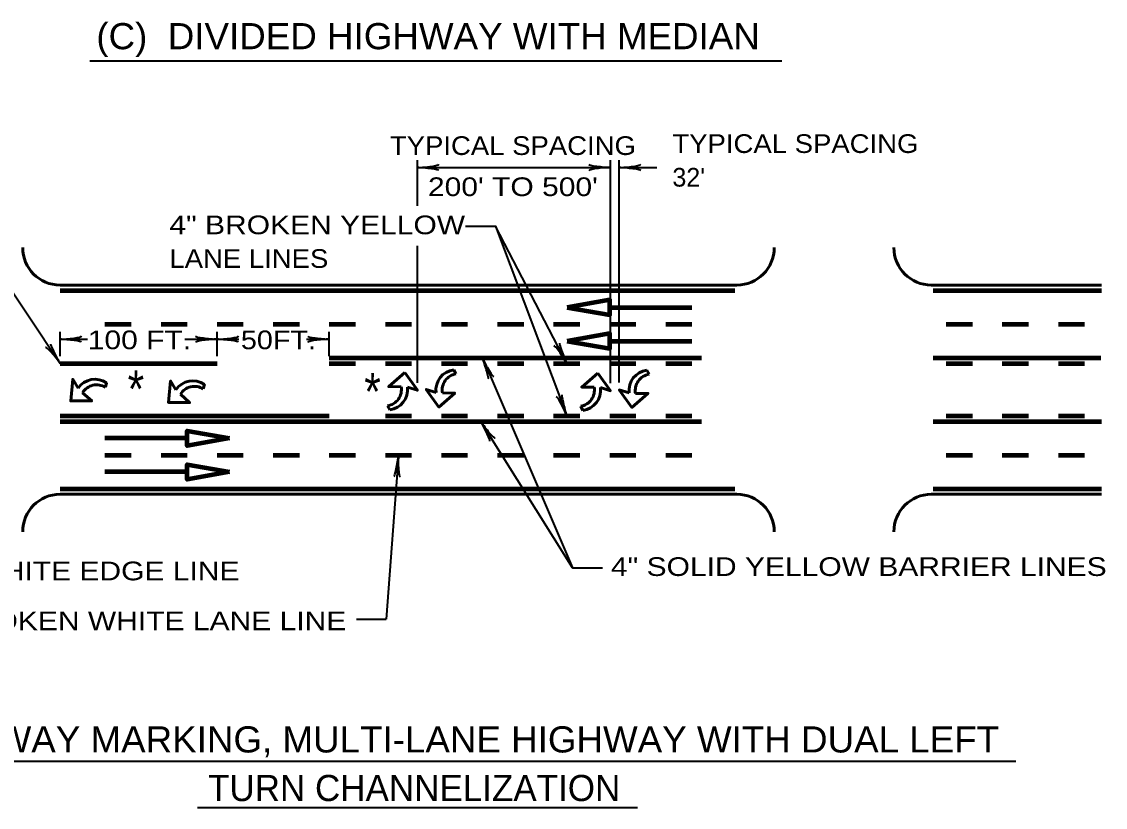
# Model space of a CAD drawing. Extents: x -49 to 631, y -934 to -494.
# Drawn here: x 30.8 to 175.7, y -821.4 to -716.2 of the extents above; entities that cross this region are included whole.
import ezdxf
from ezdxf.enums import TextEntityAlignment as Align

# ---------------------------------------------------------------- set-up
doc = ezdxf.new("R2010")
doc.units = 0
doc.layers.add('1', color=7, linetype='Continuous', lineweight=90)

msp = doc.modelspace()

# ---------------------------------------------------------------- linework, layer by layer
at = {"layer": '1', "lineweight": 40}
for p, q in [((39.895, -721.504), (132.433, -721.504)), ((2.552, -815.163), (163.736, -815.163)), ((54.28, -821.355), (113.143, -821.355))]:
    msp.add_line(p, q, dxfattribs=at)
at = {"layer": '1', "lineweight": 35}
for p, q in [((83.703, -740.899), (83.703, -734.754)), ((83.703, -735.754), (109.516, -735.754)), ((109.516, -764.611), (109.516, -734.754)), ((110.704, -764.505), (110.704, -734.754)), ((110.704, -735.754), (115.704, -735.754)), ((21.697, -740.605), (35.926, -761.977)), ((90.149, -743.618), (94.149, -743.618)), ((83.703, -764.553), (83.703, -746.214)), ((35.926, -760.977), (35.926, -757.727)), ((56.926, -760.977), (56.926, -757.727)), ((71.926, -760.977), (71.926, -757.727)), ((35.926, -758.727), (39.585, -758.727)), ((68.873, -758.727), (71.926, -758.727)), ((81.176, -774.227), (79.544, -796.171)), ((104.439, -789.334), (108.439, -789.334)), ((75.544, -796.171), (79.544, -796.171))]:
    msp.add_line(p, q, dxfattribs=at)
at = {"layer": '1', "lineweight": 53}
for p, q in [((35.926, -751.477), (126.426, -751.477)), ((152.426, -751.477), (175.176, -751.477)), ((79.728, -767.643), (80.012, -768.187)), ((105.541, -767.702), (105.825, -768.246)), ((35.926, -779.477), (126.426, -779.477)), ((152.426, -779.477), (175.176, -779.477))]:
    msp.add_line(p, q, dxfattribs=at)
at = {"layer": '1'}
for p, q in [((35.926, -752.227), (126.176, -752.227)), ((152.676, -752.227), (175.176, -752.227)), ((109.426, -754.477), (120.426, -754.477)), ((41.926, -756.727), (45.426, -756.727)), ((49.426, -756.727), (52.926, -756.727)), ((56.926, -756.727), (60.426, -756.727)), ((64.426, -756.727), (67.926, -756.727)), ((71.926, -756.727), (75.426, -756.727)), ((79.426, -756.727), (82.926, -756.727)), ((86.926, -756.727), (90.426, -756.727)), ((94.426, -756.727), (97.926, -756.727)), ((101.926, -756.727), (105.426, -756.727)), ((109.426, -756.727), (112.926, -756.727)), ((116.926, -756.727), (120.426, -756.727)), ((154.426, -756.727), (157.926, -756.727)), ((161.926, -756.727), (165.426, -756.727)), ((169.426, -756.727), (172.926, -756.727)), ((109.426, -758.977), (120.426, -758.977)), ((35.926, -761.977), (56.926, -761.977)), ((71.926, -761.227), (121.694, -761.227)), ((71.926, -761.977), (75.426, -761.977)), ((79.426, -761.977), (82.926, -761.977)), ((86.926, -761.977), (90.426, -761.977)), ((94.426, -761.977), (97.926, -761.977)), ((101.926, -761.977), (105.426, -761.977)), ((109.426, -761.977), (112.926, -761.977)), ((116.926, -761.977), (120.426, -761.977)), ((152.676, -761.227), (175.082, -761.227)), ((154.426, -761.977), (157.926, -761.977)), ((161.926, -761.977), (165.426, -761.977)), ((169.426, -761.977), (172.926, -761.977)), ((35.926, -768.977), (71.926, -768.977)), ((79.426, -768.977), (82.926, -768.977)), ((86.926, -768.977), (90.426, -768.977)), ((94.426, -768.977), (97.926, -768.977)), ((101.926, -768.977), (105.426, -768.977)), ((109.426, -768.977), (112.926, -768.977)), ((116.926, -768.977), (120.426, -768.977)), ((154.426, -768.977), (157.926, -768.977)), ((161.926, -768.977), (165.426, -768.977)), ((169.426, -768.977), (172.926, -768.977)), ((35.926, -769.727), (121.694, -769.727)), ((152.676, -769.727), (175.176, -769.727)), ((52.926, -771.977), (41.926, -771.977)), ((41.926, -774.227), (45.426, -774.227)), ((49.426, -774.227), (52.926, -774.227)), ((56.926, -774.227), (60.426, -774.227)), ((64.426, -774.227), (67.926, -774.227)), ((71.926, -774.227), (75.426, -774.227)), ((79.426, -774.227), (82.926, -774.227)), ((86.926, -774.227), (90.426, -774.227)), ((94.426, -774.227), (97.926, -774.227)), ((101.926, -774.227), (105.426, -774.227)), ((109.426, -774.227), (112.926, -774.227)), ((116.926, -774.227), (120.426, -774.227)), ((154.426, -774.227), (157.926, -774.227)), ((161.926, -774.227), (165.426, -774.227)), ((169.426, -774.227), (172.926, -774.227)), ((52.926, -776.477), (41.926, -776.477)), ((35.926, -778.727), (126.176, -778.727)), ((152.676, -778.727), (175.176, -778.727))]:
    msp.add_line(p, q, dxfattribs=at)
at = {"layer": '1', "lineweight": 35}
for points in [[(103.676, -761.977), (94.149, -743.618), (103.676, -768.977)], [(52.588, -758.727), (56.926, -758.727), (59.835, -758.727)], [(92.41, -761.227), (104.439, -789.334), (92.2, -769.727)]]:
    msp.add_lwpolyline(points, dxfattribs=at)
at = {"layer": '1'}
for points in [[(103.754, -754.477), (109.426, -755.477), (109.426, -753.477)], [(103.754, -758.977), (109.426, -759.977), (109.426, -757.977)], [(58.597, -771.977), (52.926, -772.977), (52.926, -770.977)], [(58.597, -776.477), (52.926, -777.477), (52.926, -775.477)]]:
    msp.add_lwpolyline(points, close=True, dxfattribs=at)
at = {"layer": '1', "lineweight": 53}
for points in [[(82.006, -763.202), (79.882, -765.071), (81.537, -765.082)], [(82.393, -765.145), (83.703, -765.553), (82.006, -763.202)], [(88.866, -763.356), (88.582, -762.812), (88.582, -762.812)], [(107.819, -763.26), (105.696, -765.13), (107.35, -765.141)], [(108.206, -765.203), (109.516, -765.611), (107.819, -763.26)], [(114.679, -763.415), (114.395, -762.871), (114.395, -762.871)], [(38.338, -765.265), (37.627, -764.092), (37.34, -766.977), (40.169, -766.984), (38.938, -765.879)], [(41.989, -765.161), (42.138, -764.565), (42.138, -764.564)], [(51.419, -765.477), (50.709, -764.303), (50.421, -767.188), (53.25, -767.195), (52.019, -766.091)], [(55.07, -765.372), (55.219, -764.776), (55.219, -764.776)], [(86.201, -765.855), (84.891, -765.447), (86.587, -767.798), (88.711, -765.928), (87.056, -765.917)], [(112.014, -765.913), (110.704, -765.505), (112.4, -767.856), (114.524, -765.987), (112.869, -765.976)]]:
    msp.add_lwpolyline(points, dxfattribs=at)
for centre, radius, start, end in [((35.926, -746.477), 5, 180, 270), ((126.426, -746.477), 5, 270, 0), ((152.426, -746.477), 5, 180, 270), ((88.942, -765.547), 2.759, 97.50474, 186.40595), ((89.232, -765.535), 2.209, 99.53589, 189.96693), ((114.755, -765.605), 2.759, 97.50474, 186.40595), ((115.045, -765.594), 2.209, 99.53589, 189.96693), ((40.595, -766.851), 2.759, 55.99914, 144.90034), ((40.82, -767.034), 2.209, 58.03029, 148.46133), ((53.676, -767.063), 2.759, 55.99914, 144.90034), ((53.901, -767.246), 2.209, 58.03029, 148.46133), ((79.362, -765.464), 2.209, 279.53589, 9.96693), ((79.651, -765.452), 2.759, 277.50474, 6.40595), ((105.175, -765.523), 2.209, 279.53589, 9.96693), ((105.464, -765.511), 2.759, 277.50474, 6.40595), ((35.926, -784.477), 5, 90, 180), ((126.426, -784.477), 5, 0, 90), ((152.426, -784.477), 5, 90, 180)]:
    msp.add_arc(centre, radius, start, end, dxfattribs=at)
at = {"layer": '1', "lineweight": 40}
for centre, major_axis, ratio, start_param, end_param in [((84.823, -735.966), (-1.756, 0.176), 0.07063, 3.1407148, 5.41811), ((84.794, -735.478), (-1.786, -0.156), 0.122415, 0.8963533, 3.1415927), ((108.424, -736.031), (1.786, 0.156), 0.122415, 0.8963533, 3.1415927), ((108.395, -735.543), (1.756, -0.176), 0.07063, 3.1407148, 5.41811), ((111.824, -735.966), (-1.756, 0.176), 0.07063, 3.1407148, 5.41811), ((111.795, -735.478), (-1.786, -0.156), 0.122415, 0.8963533, 3.1415927), ((37.046, -758.939), (-1.756, 0.176), 0.07063, 3.1407148, 5.41811), ((37.046, -758.939), (-1.756, 0.176), 0.07063, 3.1407148, 5.41811), ((37.017, -758.451), (-1.786, -0.156), 0.122415, 0.8963533, 3.1415927), ((37.017, -758.451), (-1.786, -0.156), 0.122415, 0.8963533, 3.1415927), ((55.834, -759.004), (1.786, 0.156), 0.122415, 0.8963533, 3.1415927), ((55.834, -759.004), (1.786, 0.156), 0.122415, 0.8963533, 3.1415927), ((55.805, -758.516), (1.756, -0.176), 0.07063, 3.1407148, 5.41811), ((55.805, -758.516), (1.756, -0.176), 0.07063, 3.1407148, 5.41811), ((58.046, -758.939), (-1.756, 0.176), 0.07063, 3.1407148, 5.41811), ((58.046, -758.939), (-1.756, 0.176), 0.07063, 3.1407148, 5.41811), ((58.017, -758.451), (-1.786, -0.156), 0.122415, 0.8963533, 3.1415927), ((58.017, -758.451), (-1.786, -0.156), 0.122415, 0.8963533, 3.1415927), ((70.834, -759.004), (1.786, 0.156), 0.122415, 0.8963533, 3.1415927), ((70.805, -758.516), (1.756, -0.176), 0.07063, 3.1407148, 5.41811), ((103.347, -760.885), (0.653, -1.64), 0.07063, 3.1407148, 5.41811), ((103.347, -760.885), (0.653, -1.64), 0.07063, 3.1407148, 5.41811), ((35.091, -761.222), (1.12, -1.4), 0.122415, 0.8963533, 3.1415927), ((35.481, -760.927), (0.827, -1.559), 0.07063, 3.1407148, 5.41811), ((102.928, -761.136), (0.961, -1.513), 0.122415, 0.8963533, 3.1415927), ((102.928, -761.136), (0.961, -1.513), 0.122415, 0.8963533, 3.1415927), ((92.656, -762.341), (-0.53, 1.684), 0.07063, 3.1407148, 5.41811), ((92.656, -762.341), (-0.53, 1.684), 0.07063, 3.1407148, 5.41811), ((93.093, -762.122), (-0.846, 1.58), 0.122415, 0.8963533, 3.1415927), ((93.093, -762.122), (-0.846, 1.58), 0.122415, 0.8963533, 3.1415927), ((103.033, -768.053), (0.774, -1.617), 0.122415, 0.8963533, 3.1415927), ((103.48, -767.854), (0.453, -1.706), 0.07063, 3.1407148, 5.41811), ((92.614, -770.79), (-0.781, 1.583), 0.07063, 3.1407148, 5.41811), ((93.012, -770.507), (-1.078, 1.432), 0.122415, 0.8963533, 3.1415927), ((80.882, -775.329), (0.305, 1.739), 0.07063, 3.1407148, 5.41811), ((81.37, -775.336), (-0.023, 1.792), 0.122415, 0.8963533, 3.1415927)]:
    msp.add_ellipse(centre, major_axis=major_axis, ratio=ratio, start_param=start_param, end_param=end_param, dxfattribs=at)

# ---------------------------------------------------------------- texts
at = {"layer": '1'}
for s, height, width, p in [('(C)  DIVIDED HIGHWAY WITH MEDIAN', 3.5, 1.05, (40.771, -719.929)), ('TYPICAL SPACING', 2.5, 1.1, (117.811, -733.809)), ('4" BROKEN YELLOW', 2.5, 1.2, (50.539, -744.683)), ('LANE LINES', 2.5, 1.1, (50.539, -749.183)), ('4" SOLID YELLOW BARRIER LINES', 2.5, 1.2, (109.585, -790.4)), ('4" SOLID WHITE EDGE LINE', 2.5, 1.2, (6.548, -790.982)), ('4" BROKEN WHITE LANE LINE', 2.5, 1.2, (16.818, -797.655))]:
    msp.add_text(s, height=height, dxfattribs=dict(at, width=width)).set_placement(p)
for s, height, width, p in [('TYPICAL SPACING', 2.5, 1.1, (96.478, -734.077)), ("200' TO 500'", 2.5, 1.2, (96.478, -739.577)), ('100 FT.', 2.5, 1.2, (46.534, -760.064)), ('50FT.', 2.5, 1.15, (65.122, -760.064)), ('*', 5, 0.85, (46.065, -767.881)), ('*', 5, 0.85, (77.705, -768.231)), ('(D)  TWO WAY MARKING, MULTI-LANE HIGHWAY WITH DUAL LEFT', 3.5, 1.05, (83.277, -814.017))]:
    msp.add_text(s, height=height, dxfattribs=dict(at, width=width)).set_placement(p, align=Align.CENTER)
msp.add_text("32'", height=2.5, dxfattribs=at).set_placement((117.811, -738.309))
msp.add_text('TURN CHANNELIZATION', height=3.5, dxfattribs=at).set_placement((83.277, -820.517), align=Align.CENTER)

doc.saveas('drawing.dxf')
